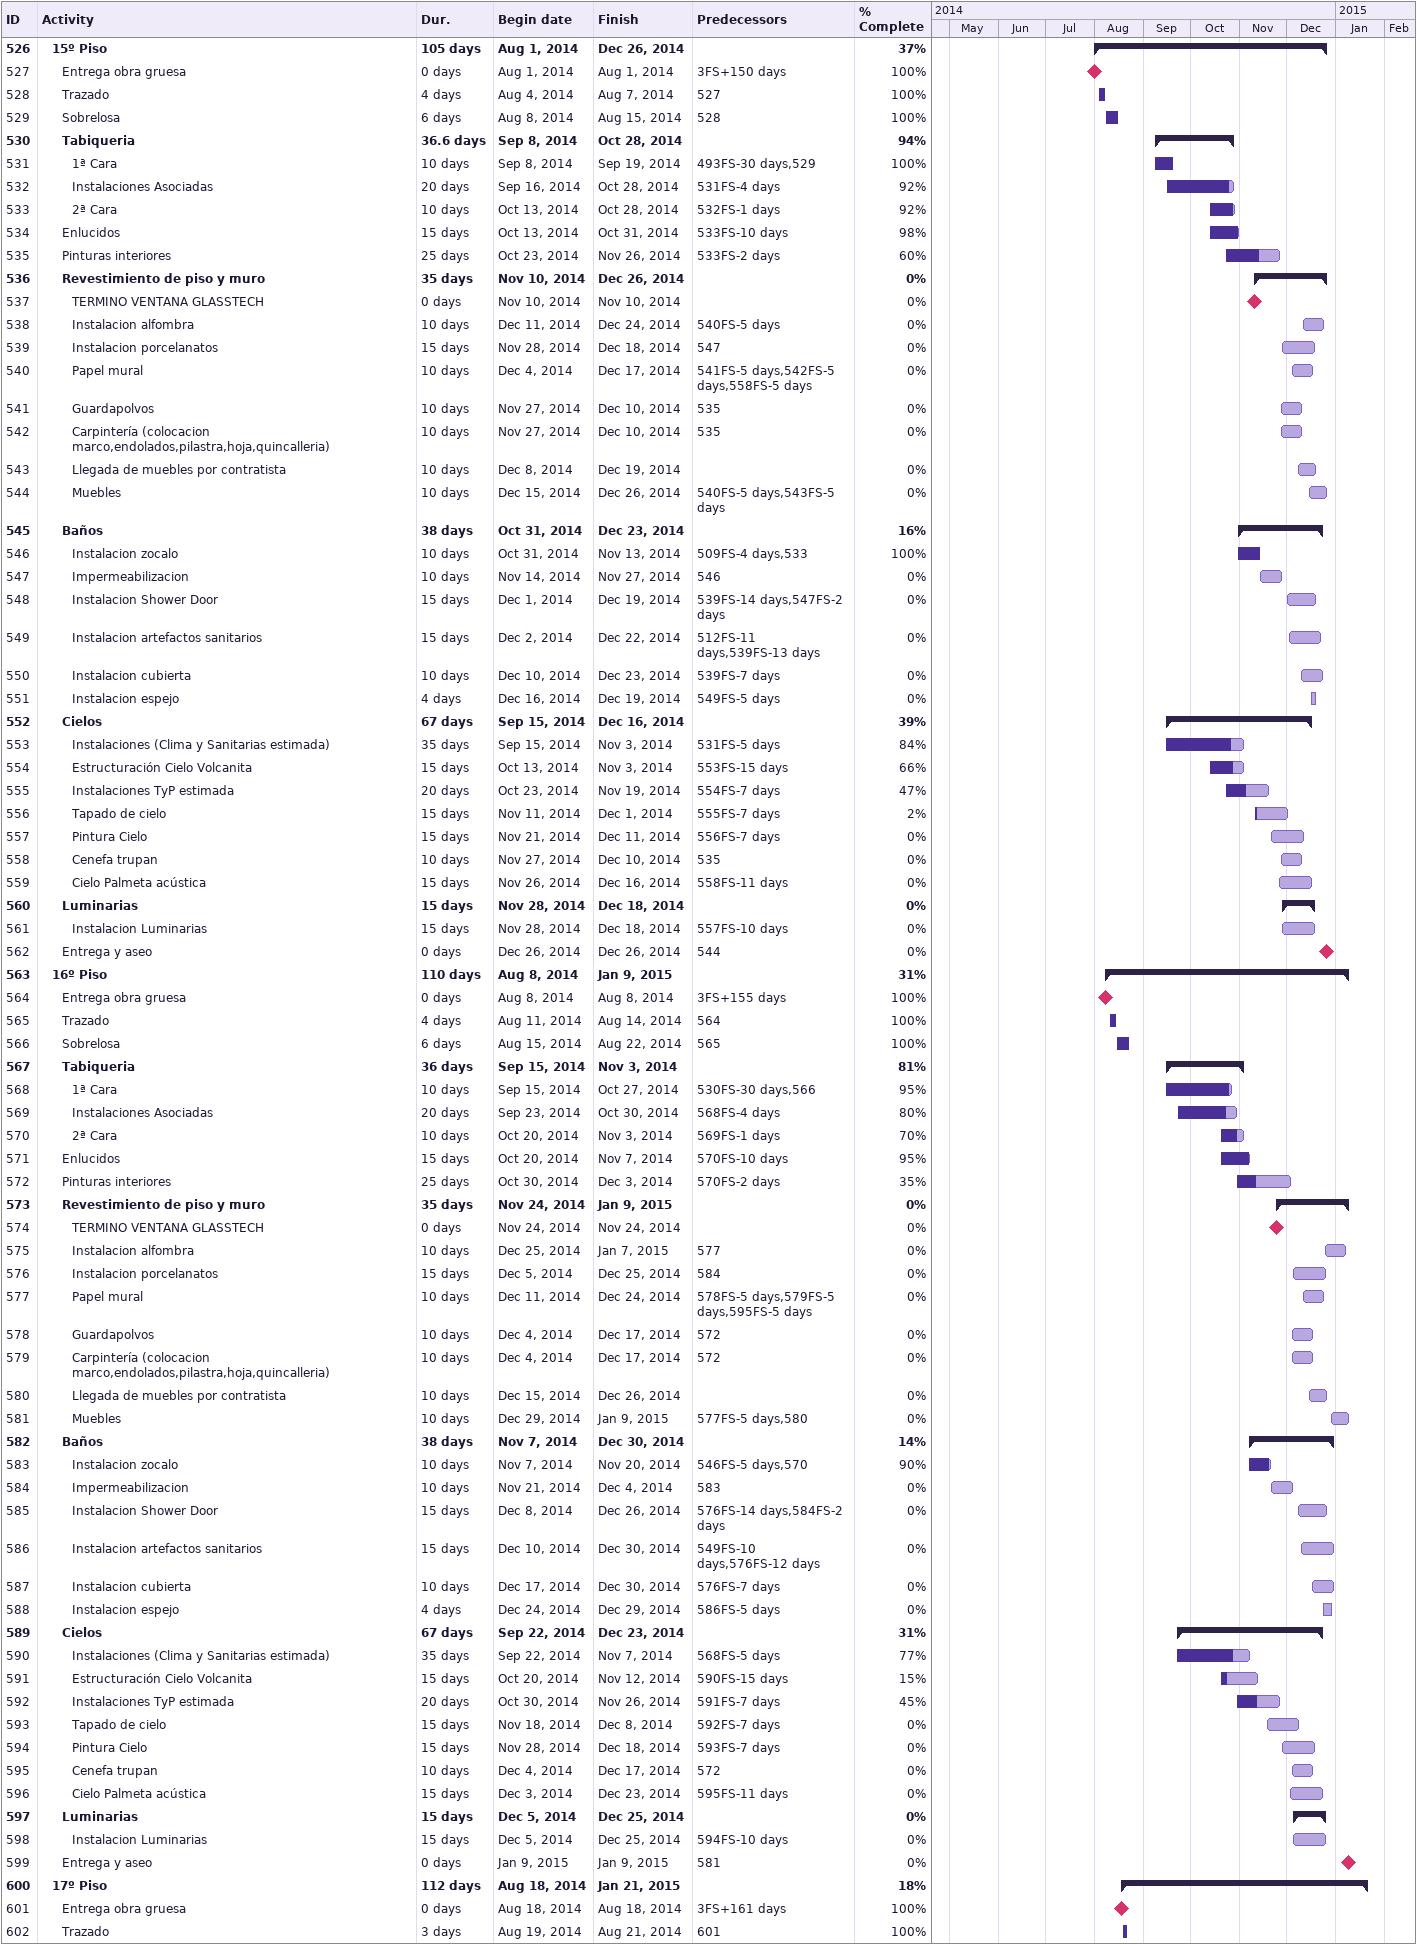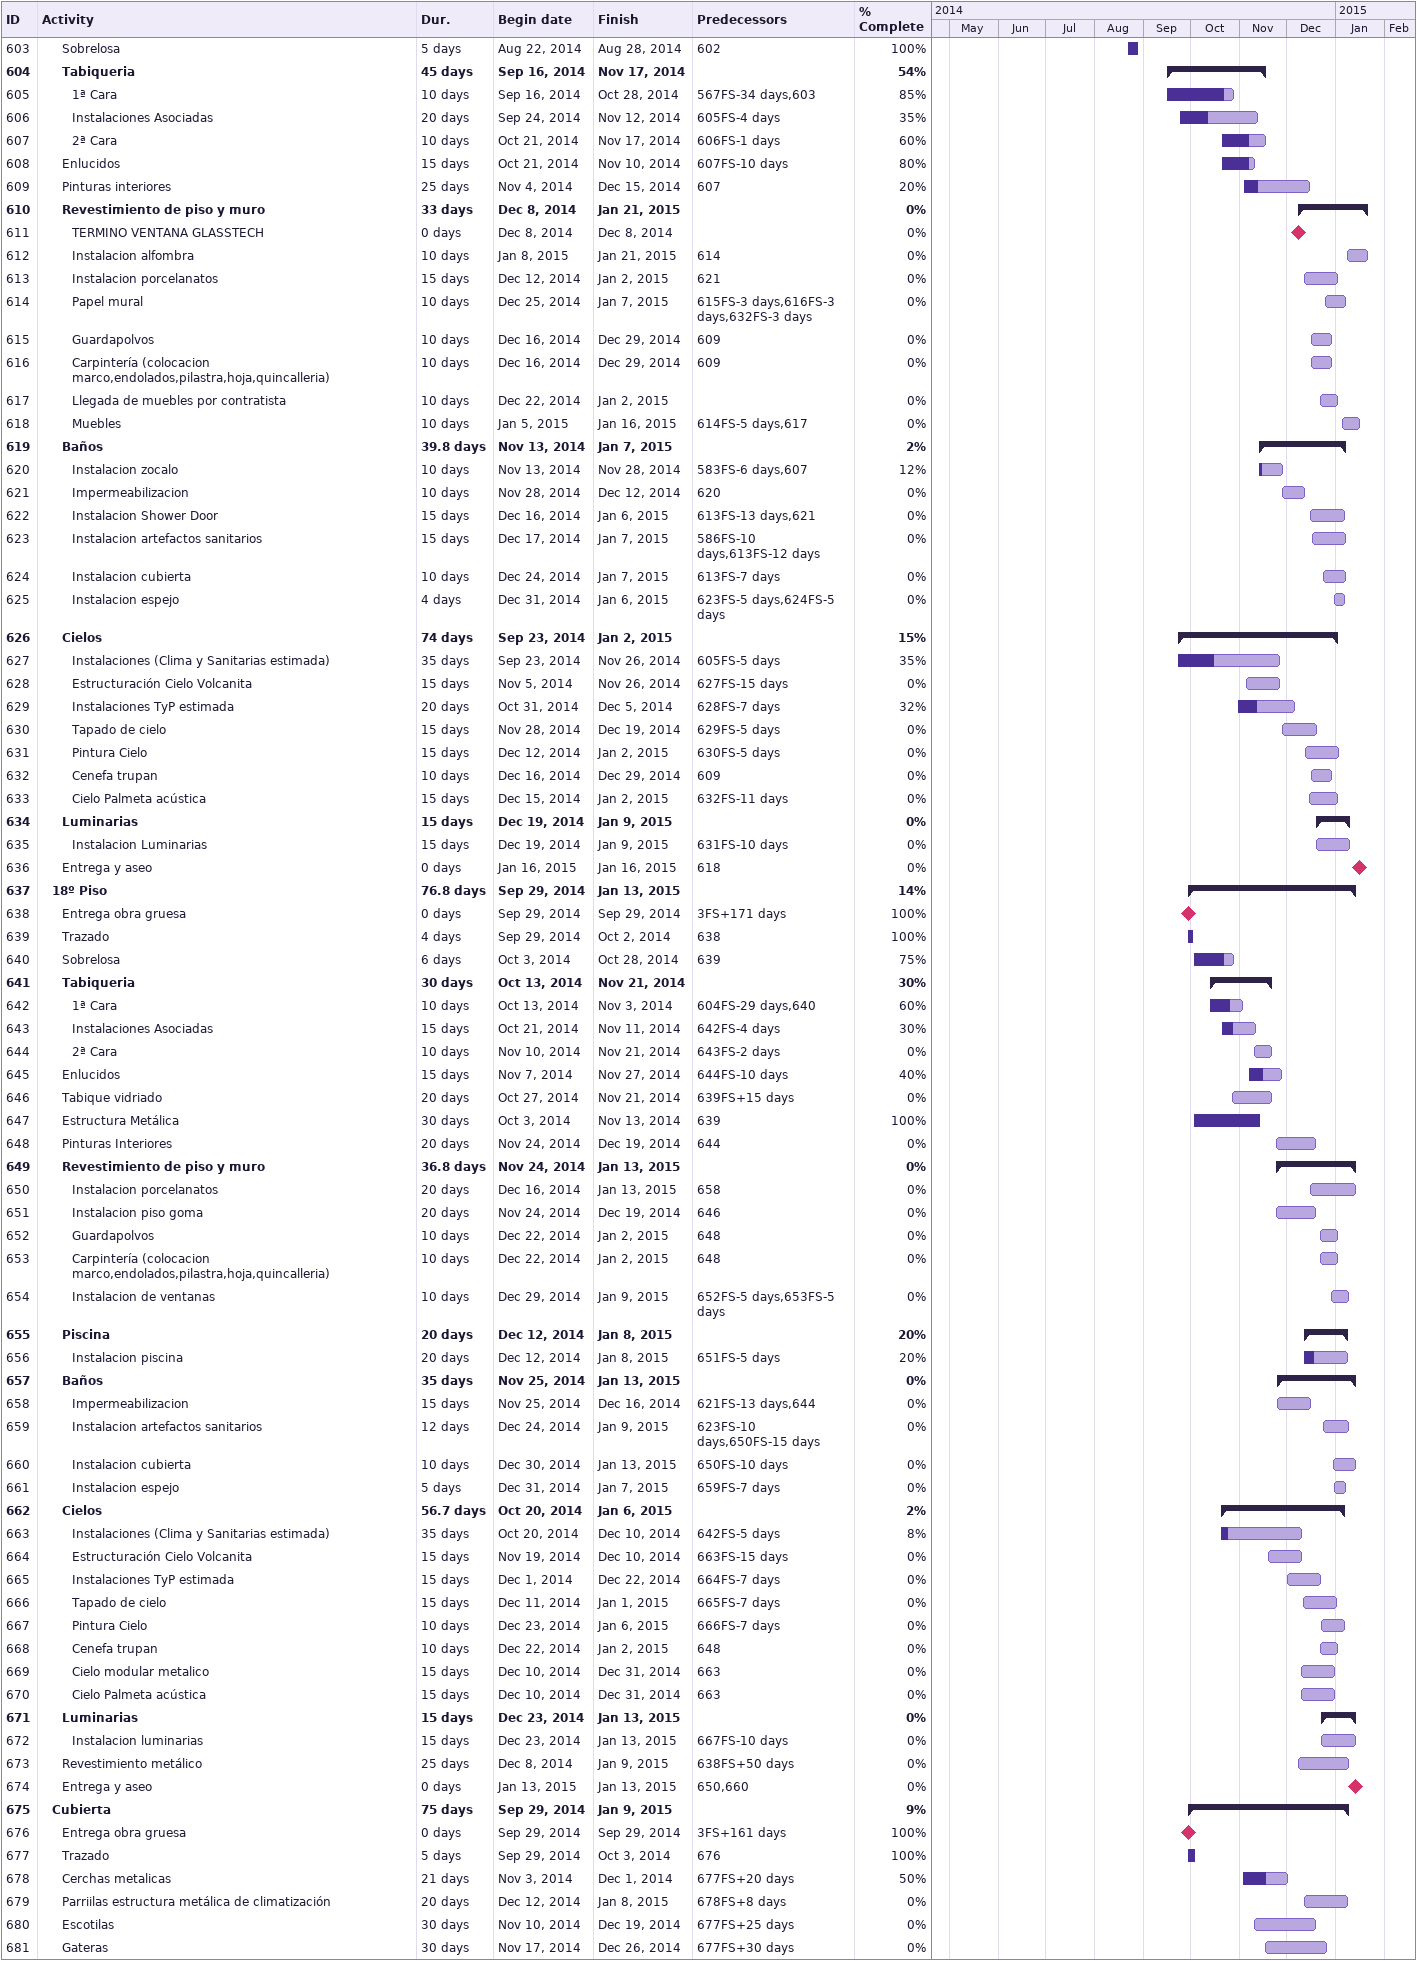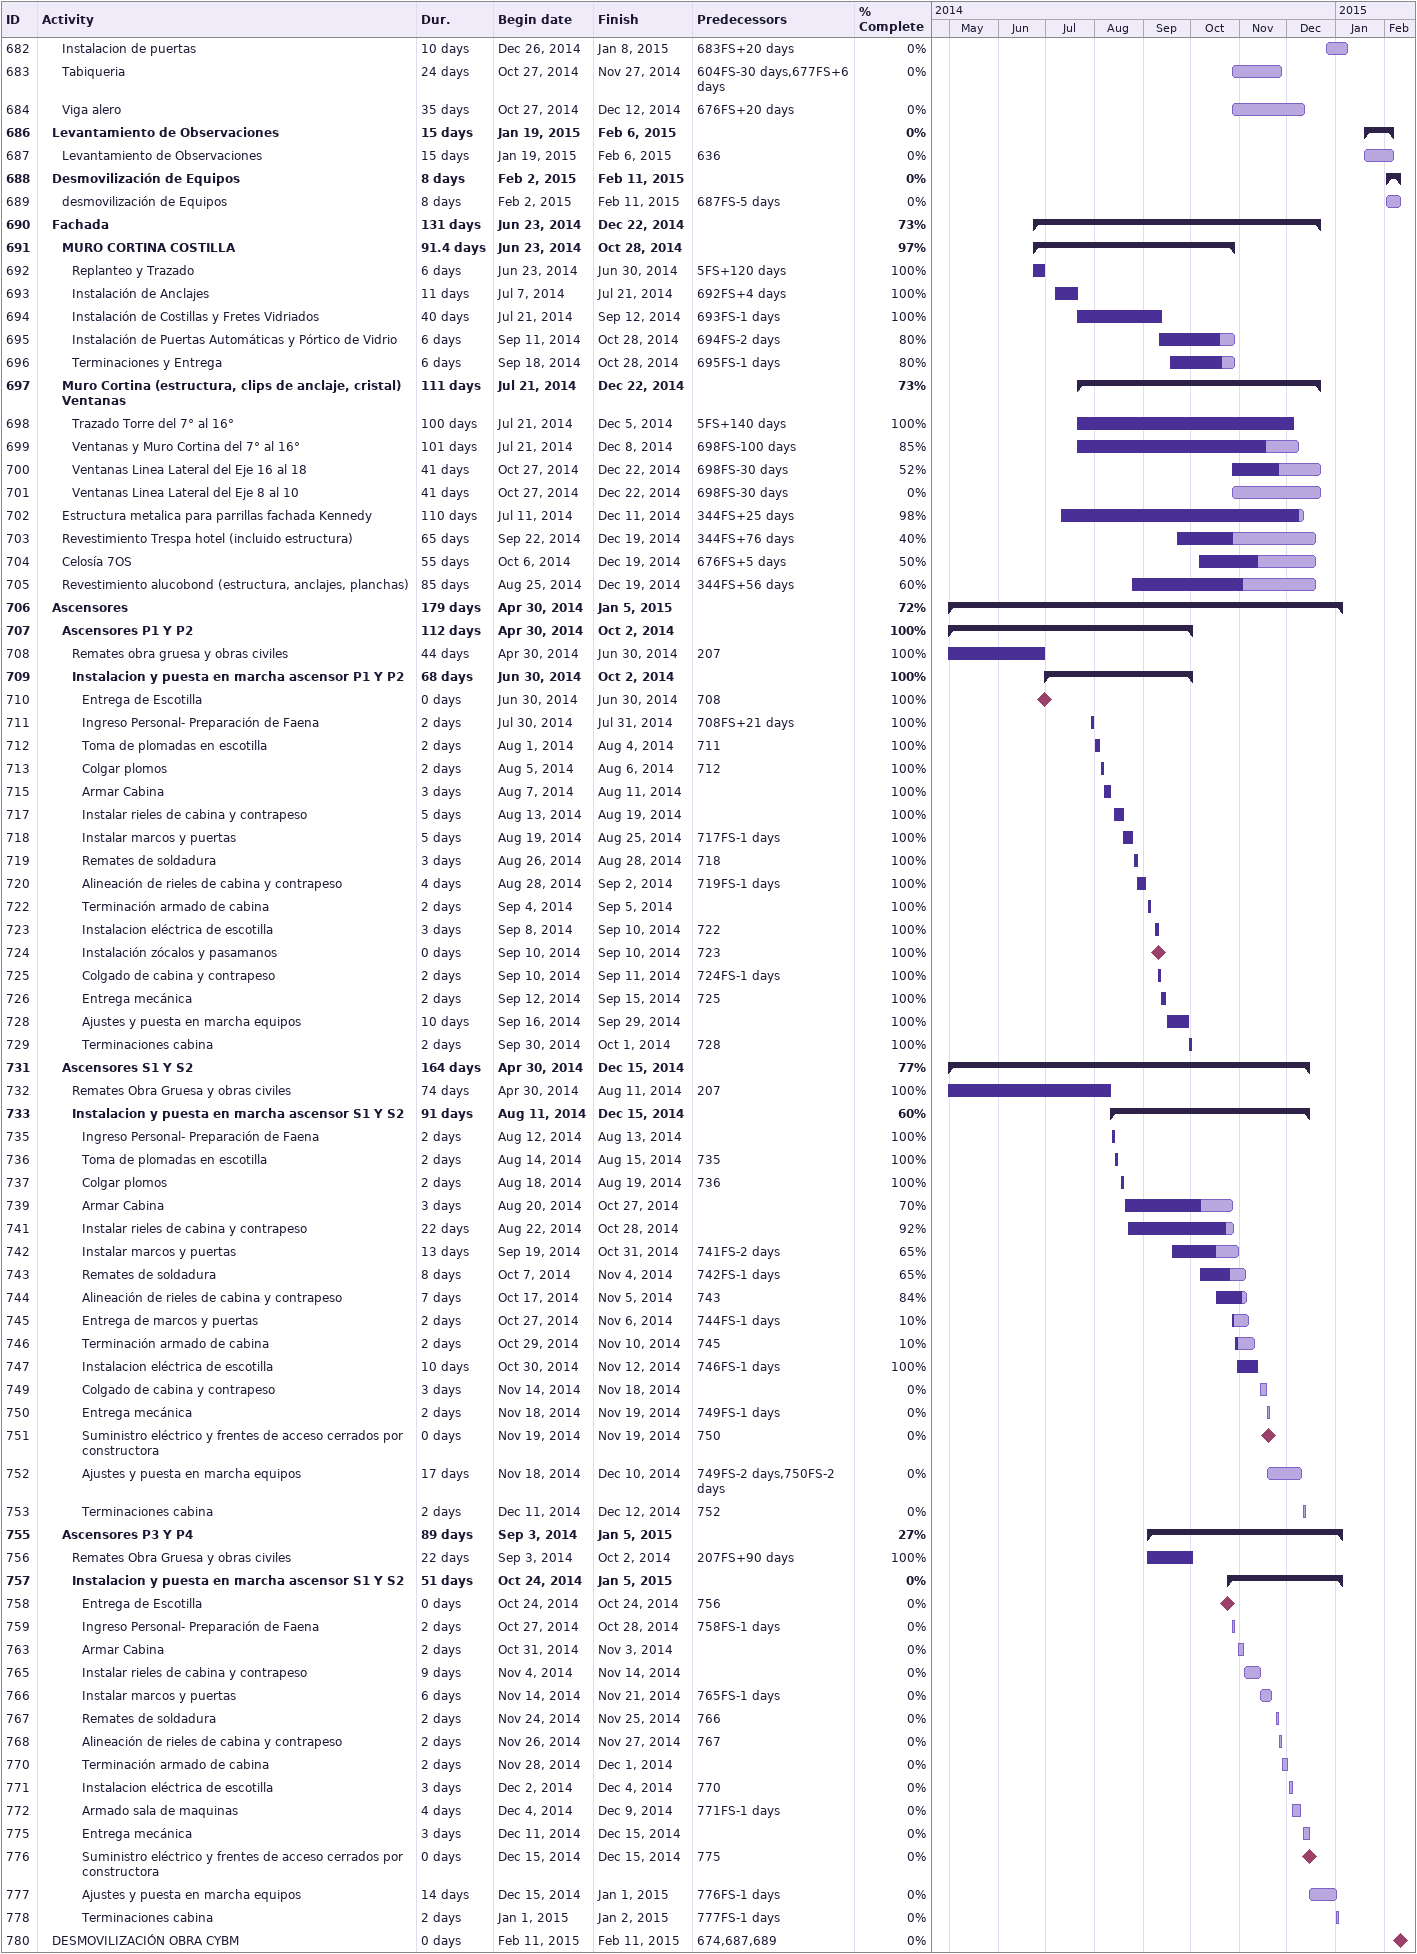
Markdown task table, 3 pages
| ID | Level | Task | Duration | Start | Finish | Predecessors | % complete |
|---|---|---|---|---|---|---|---|
| 526 | 2 | **15º Piso** | 105d | 2014-08-01 | 2014-12-26 |  | 37 |
| 527 | 3 | Entrega obra gruesa | 0d | 2014-08-01 | 2014-08-01 | 3FS+150d | 100 |
| 528 | 3 | Trazado | 4d | 2014-08-04 | 2014-08-07 | 527 | 100 |
| 529 | 3 | Sobrelosa | 6d | 2014-08-08 | 2014-08-15 | 528 | 100 |
| 530 | 3 | **Tabiqueria** | 36.6d | 2014-09-08 | 2014-10-28 |  | 94 |
| 531 | 4 | 1ª Cara | 10d | 2014-09-08 | 2014-09-19 | 493FS-30d, 529 | 100 |
| 532 | 4 | Instalaciones Asociadas | 20d | 2014-09-16 | 2014-10-28 | 531FS-4d | 92 |
| 533 | 4 | 2ª Cara | 10d | 2014-10-13 | 2014-10-28 | 532FS-1d | 92 |
| 534 | 3 | Enlucidos | 15d | 2014-10-13 | 2014-10-31 | 533FS-10d | 98 |
| 535 | 3 | Pinturas interiores | 25d | 2014-10-23 | 2014-11-26 | 533FS-2d | 60 |
| 536 | 3 | **Revestimiento de piso y muro** | 35d | 2014-11-10 | 2014-12-26 |  | 0 |
| 537 | 4 | TERMINO VENTANA GLASSTECH | 0d | 2014-11-10 | 2014-11-10 |  | 0 |
| 538 | 4 | Instalacion alfombra | 10d | 2014-12-11 | 2014-12-24 | 540FS-5d | 0 |
| 539 | 4 | Instalacion porcelanatos | 15d | 2014-11-28 | 2014-12-18 | 547 | 0 |
| 540 | 4 | Papel mural | 10d | 2014-12-04 | 2014-12-17 | 541FS-5d, 542FS-5d, 558FS-5d | 0 |
| 541 | 4 | Guardapolvos | 10d | 2014-11-27 | 2014-12-10 | 535 | 0 |
| 542 | 4 | Carpintería (colocacion marco,endolados,pilastra,hoja,quincalleria) | 10d | 2014-11-27 | 2014-12-10 | 535 | 0 |
| 543 | 4 | Llegada de muebles por contratista | 10d | 2014-12-08 | 2014-12-19 |  | 0 |
| 544 | 4 | Muebles | 10d | 2014-12-15 | 2014-12-26 | 540FS-5d, 543FS-5d | 0 |
| 545 | 3 | **Baños** | 38d | 2014-10-31 | 2014-12-23 |  | 16 |
| 546 | 4 | Instalacion zocalo | 10d | 2014-10-31 | 2014-11-13 | 509FS-4d, 533 | 100 |
| 547 | 4 | Impermeabilizacion | 10d | 2014-11-14 | 2014-11-27 | 546 | 0 |
| 548 | 4 | Instalacion Shower Door | 15d | 2014-12-01 | 2014-12-19 | 539FS-14d, 547FS-2d | 0 |
| 549 | 4 | Instalacion artefactos sanitarios | 15d | 2014-12-02 | 2014-12-22 | 512FS-11d, 539FS-13d | 0 |
| 550 | 4 | Instalacion cubierta | 10d | 2014-12-10 | 2014-12-23 | 539FS-7d | 0 |
| 551 | 4 | Instalacion espejo | 4d | 2014-12-16 | 2014-12-19 | 549FS-5d | 0 |
| 552 | 3 | **Cielos** | 67d | 2014-09-15 | 2014-12-16 |  | 39 |
| 553 | 4 | Instalaciones (Clima y Sanitarias estimada) | 35d | 2014-09-15 | 2014-11-03 | 531FS-5d | 84 |
| 554 | 4 | Estructuración Cielo Volcanita | 15d | 2014-10-13 | 2014-11-03 | 553FS-15d | 66 |
| 555 | 4 | Instalaciones TyP estimada | 20d | 2014-10-23 | 2014-11-19 | 554FS-7d | 47 |
| 556 | 4 | Tapado de cielo | 15d | 2014-11-11 | 2014-12-01 | 555FS-7d | 2 |
| 557 | 4 | Pintura Cielo | 15d | 2014-11-21 | 2014-12-11 | 556FS-7d | 0 |
| 558 | 4 | Cenefa trupan | 10d | 2014-11-27 | 2014-12-10 | 535 | 0 |
| 559 | 4 | Cielo Palmeta acústica | 15d | 2014-11-26 | 2014-12-16 | 558FS-11d | 0 |
| 560 | 3 | **Luminarias** | 15d | 2014-11-28 | 2014-12-18 |  | 0 |
| 561 | 4 | Instalacion Luminarias | 15d | 2014-11-28 | 2014-12-18 | 557FS-10d | 0 |
| 562 | 3 | Entrega y aseo | 0d | 2014-12-26 | 2014-12-26 | 544 | 0 |
| 563 | 2 | **16º Piso** | 110d | 2014-08-08 | 2015-01-09 |  | 31 |
| 564 | 3 | Entrega obra gruesa | 0d | 2014-08-08 | 2014-08-08 | 3FS+155d | 100 |
| 565 | 3 | Trazado | 4d | 2014-08-11 | 2014-08-14 | 564 | 100 |
| 566 | 3 | Sobrelosa | 6d | 2014-08-15 | 2014-08-22 | 565 | 100 |
| 567 | 3 | **Tabiqueria** | 36d | 2014-09-15 | 2014-11-03 |  | 81 |
| 568 | 4 | 1ª Cara | 10d | 2014-09-15 | 2014-10-27 | 530FS-30d, 566 | 95 |
| 569 | 4 | Instalaciones Asociadas | 20d | 2014-09-23 | 2014-10-30 | 568FS-4d | 80 |
| 570 | 4 | 2ª Cara | 10d | 2014-10-20 | 2014-11-03 | 569FS-1d | 70 |
| 571 | 3 | Enlucidos | 15d | 2014-10-20 | 2014-11-07 | 570FS-10d | 95 |
| 572 | 3 | Pinturas interiores | 25d | 2014-10-30 | 2014-12-03 | 570FS-2d | 35 |
| 573 | 3 | **Revestimiento de piso y muro** | 35d | 2014-11-24 | 2015-01-09 |  | 0 |
| 574 | 4 | TERMINO VENTANA GLASSTECH | 0d | 2014-11-24 | 2014-11-24 |  | 0 |
| 575 | 4 | Instalacion alfombra | 10d | 2014-12-25 | 2015-01-07 | 577 | 0 |
| 576 | 4 | Instalacion porcelanatos | 15d | 2014-12-05 | 2014-12-25 | 584 | 0 |
| 577 | 4 | Papel mural | 10d | 2014-12-11 | 2014-12-24 | 578FS-5d, 579FS-5d, 595FS-5d | 0 |
| 578 | 4 | Guardapolvos | 10d | 2014-12-04 | 2014-12-17 | 572 | 0 |
| 579 | 4 | Carpintería (colocacion marco,endolados,pilastra,hoja,quincalleria) | 10d | 2014-12-04 | 2014-12-17 | 572 | 0 |
| 580 | 4 | Llegada de muebles por contratista | 10d | 2014-12-15 | 2014-12-26 |  | 0 |
| 581 | 4 | Muebles | 10d | 2014-12-29 | 2015-01-09 | 577FS-5d, 580 | 0 |
| 582 | 3 | **Baños** | 38d | 2014-11-07 | 2014-12-30 |  | 14 |
| 583 | 4 | Instalacion zocalo | 10d | 2014-11-07 | 2014-11-20 | 546FS-5d, 570 | 90 |
| 584 | 4 | Impermeabilizacion | 10d | 2014-11-21 | 2014-12-04 | 583 | 0 |
| 585 | 4 | Instalacion Shower Door | 15d | 2014-12-08 | 2014-12-26 | 576FS-14d, 584FS-2d | 0 |
| 586 | 4 | Instalacion artefactos sanitarios | 15d | 2014-12-10 | 2014-12-30 | 549FS-10d, 576FS-12d | 0 |
| 587 | 4 | Instalacion cubierta | 10d | 2014-12-17 | 2014-12-30 | 576FS-7d | 0 |
| 588 | 4 | Instalacion espejo | 4d | 2014-12-24 | 2014-12-29 | 586FS-5d | 0 |
| 589 | 3 | **Cielos** | 67d | 2014-09-22 | 2014-12-23 |  | 31 |
| 590 | 4 | Instalaciones (Clima y Sanitarias estimada) | 35d | 2014-09-22 | 2014-11-07 | 568FS-5d | 77 |
| 591 | 4 | Estructuración Cielo Volcanita | 15d | 2014-10-20 | 2014-11-12 | 590FS-15d | 15 |
| 592 | 4 | Instalaciones TyP estimada | 20d | 2014-10-30 | 2014-11-26 | 591FS-7d | 45 |
| 593 | 4 | Tapado de cielo | 15d | 2014-11-18 | 2014-12-08 | 592FS-7d | 0 |
| 594 | 4 | Pintura Cielo | 15d | 2014-11-28 | 2014-12-18 | 593FS-7d | 0 |
| 595 | 4 | Cenefa trupan | 10d | 2014-12-04 | 2014-12-17 | 572 | 0 |
| 596 | 4 | Cielo Palmeta acústica | 15d | 2014-12-03 | 2014-12-23 | 595FS-11d | 0 |
| 597 | 3 | **Luminarias** | 15d | 2014-12-05 | 2014-12-25 |  | 0 |
| 598 | 4 | Instalacion Luminarias | 15d | 2014-12-05 | 2014-12-25 | 594FS-10d | 0 |
| 599 | 3 | Entrega y aseo | 0d | 2015-01-09 | 2015-01-09 | 581 | 0 |
| 600 | 2 | **17º Piso** | 112d | 2014-08-18 | 2015-01-21 |  | 18 |
| 601 | 3 | Entrega obra gruesa | 0d | 2014-08-18 | 2014-08-18 | 3FS+161d | 100 |
| 602 | 3 | Trazado | 3d | 2014-08-19 | 2014-08-21 | 601 | 100 |
| 603 | 3 | Sobrelosa | 5d | 2014-08-22 | 2014-08-28 | 602 | 100 |
| 604 | 3 | **Tabiqueria** | 45d | 2014-09-16 | 2014-11-17 |  | 54 |
| 605 | 4 | 1ª Cara | 10d | 2014-09-16 | 2014-10-28 | 567FS-34d, 603 | 85 |
| 606 | 4 | Instalaciones Asociadas | 20d | 2014-09-24 | 2014-11-12 | 605FS-4d | 35 |
| 607 | 4 | 2ª Cara | 10d | 2014-10-21 | 2014-11-17 | 606FS-1d | 60 |
| 608 | 3 | Enlucidos | 15d | 2014-10-21 | 2014-11-10 | 607FS-10d | 80 |
| 609 | 3 | Pinturas interiores | 25d | 2014-11-04 | 2014-12-15 | 607 | 20 |
| 610 | 3 | **Revestimiento de piso y muro** | 33d | 2014-12-08 | 2015-01-21 |  | 0 |
| 611 | 4 | TERMINO VENTANA GLASSTECH | 0d | 2014-12-08 | 2014-12-08 |  | 0 |
| 612 | 4 | Instalacion alfombra | 10d | 2015-01-08 | 2015-01-21 | 614 | 0 |
| 613 | 4 | Instalacion porcelanatos | 15d | 2014-12-12 | 2015-01-02 | 621 | 0 |
| 614 | 4 | Papel mural | 10d | 2014-12-25 | 2015-01-07 | 615FS-3d, 616FS-3d, 632FS-3d | 0 |
| 615 | 4 | Guardapolvos | 10d | 2014-12-16 | 2014-12-29 | 609 | 0 |
| 616 | 4 | Carpintería (colocacion marco,endolados,pilastra,hoja,quincalleria) | 10d | 2014-12-16 | 2014-12-29 | 609 | 0 |
| 617 | 4 | Llegada de muebles por contratista | 10d | 2014-12-22 | 2015-01-02 |  | 0 |
| 618 | 4 | Muebles | 10d | 2015-01-05 | 2015-01-16 | 614FS-5d, 617 | 0 |
| 619 | 3 | **Baños** | 39.8d | 2014-11-13 | 2015-01-07 |  | 2 |
| 620 | 4 | Instalacion zocalo | 10d | 2014-11-13 | 2014-11-28 | 583FS-6d, 607 | 12 |
| 621 | 4 | Impermeabilizacion | 10d | 2014-11-28 | 2014-12-12 | 620 | 0 |
| 622 | 4 | Instalacion Shower Door | 15d | 2014-12-16 | 2015-01-06 | 613FS-13d, 621 | 0 |
| 623 | 4 | Instalacion artefactos sanitarios | 15d | 2014-12-17 | 2015-01-07 | 586FS-10d, 613FS-12d | 0 |
| 624 | 4 | Instalacion cubierta | 10d | 2014-12-24 | 2015-01-07 | 613FS-7d | 0 |
| 625 | 4 | Instalacion espejo | 4d | 2014-12-31 | 2015-01-06 | 623FS-5d, 624FS-5d | 0 |
| 626 | 3 | **Cielos** | 74d | 2014-09-23 | 2015-01-02 |  | 15 |
| 627 | 4 | Instalaciones (Clima y Sanitarias estimada) | 35d | 2014-09-23 | 2014-11-26 | 605FS-5d | 35 |
| 628 | 4 | Estructuración Cielo Volcanita | 15d | 2014-11-05 | 2014-11-26 | 627FS-15d | 0 |
| 629 | 4 | Instalaciones TyP estimada | 20d | 2014-10-31 | 2014-12-05 | 628FS-7d | 32 |
| 630 | 4 | Tapado de cielo | 15d | 2014-11-28 | 2014-12-19 | 629FS-5d | 0 |
| 631 | 4 | Pintura Cielo | 15d | 2014-12-12 | 2015-01-02 | 630FS-5d | 0 |
| 632 | 4 | Cenefa trupan | 10d | 2014-12-16 | 2014-12-29 | 609 | 0 |
| 633 | 4 | Cielo Palmeta acústica | 15d | 2014-12-15 | 2015-01-02 | 632FS-11d | 0 |
| 634 | 3 | **Luminarias** | 15d | 2014-12-19 | 2015-01-09 |  | 0 |
| 635 | 4 | Instalacion Luminarias | 15d | 2014-12-19 | 2015-01-09 | 631FS-10d | 0 |
| 636 | 3 | Entrega y aseo | 0d | 2015-01-16 | 2015-01-16 | 618 | 0 |
| 637 | 2 | **18º Piso** | 76.8d | 2014-09-29 | 2015-01-13 |  | 14 |
| 638 | 3 | Entrega obra gruesa | 0d | 2014-09-29 | 2014-09-29 | 3FS+171d | 100 |
| 639 | 3 | Trazado | 4d | 2014-09-29 | 2014-10-02 | 638 | 100 |
| 640 | 3 | Sobrelosa | 6d | 2014-10-03 | 2014-10-28 | 639 | 75 |
| 641 | 3 | **Tabiqueria** | 30d | 2014-10-13 | 2014-11-21 |  | 30 |
| 642 | 4 | 1ª Cara | 10d | 2014-10-13 | 2014-11-03 | 604FS-29d, 640 | 60 |
| 643 | 4 | Instalaciones Asociadas | 15d | 2014-10-21 | 2014-11-11 | 642FS-4d | 30 |
| 644 | 4 | 2ª Cara | 10d | 2014-11-10 | 2014-11-21 | 643FS-2d | 0 |
| 645 | 3 | Enlucidos | 15d | 2014-11-07 | 2014-11-27 | 644FS-10d | 40 |
| 646 | 3 | Tabique vidriado | 20d | 2014-10-27 | 2014-11-21 | 639FS+15d | 0 |
| 647 | 3 | Estructura Metálica | 30d | 2014-10-03 | 2014-11-13 | 639 | 100 |
| 648 | 3 | Pinturas Interiores | 20d | 2014-11-24 | 2014-12-19 | 644 | 0 |
| 649 | 3 | **Revestimiento de piso y muro** | 36.8d | 2014-11-24 | 2015-01-13 |  | 0 |
| 650 | 4 | Instalacion porcelanatos | 20d | 2014-12-16 | 2015-01-13 | 658 | 0 |
| 651 | 4 | Instalacion piso goma | 20d | 2014-11-24 | 2014-12-19 | 646 | 0 |
| 652 | 4 | Guardapolvos | 10d | 2014-12-22 | 2015-01-02 | 648 | 0 |
| 653 | 4 | Carpintería (colocacion marco,endolados,pilastra,hoja,quincalleria) | 10d | 2014-12-22 | 2015-01-02 | 648 | 0 |
| 654 | 4 | Instalacion de ventanas | 10d | 2014-12-29 | 2015-01-09 | 652FS-5d, 653FS-5d | 0 |
| 655 | 3 | **Piscina** | 20d | 2014-12-12 | 2015-01-08 |  | 20 |
| 656 | 4 | Instalacion piscina | 20d | 2014-12-12 | 2015-01-08 | 651FS-5d | 20 |
| 657 | 3 | **Baños** | 35d | 2014-11-25 | 2015-01-13 |  | 0 |
| 658 | 4 | Impermeabilizacion | 15d | 2014-11-25 | 2014-12-16 | 621FS-13d, 644 | 0 |
| 659 | 4 | Instalacion artefactos sanitarios | 12d | 2014-12-24 | 2015-01-09 | 623FS-10d, 650FS-15d | 0 |
| 660 | 4 | Instalacion cubierta | 10d | 2014-12-30 | 2015-01-13 | 650FS-10d | 0 |
| 661 | 4 | Instalacion espejo | 5d | 2014-12-31 | 2015-01-07 | 659FS-7d | 0 |
| 662 | 3 | **Cielos** | 56.7d | 2014-10-20 | 2015-01-06 |  | 2 |
| 663 | 4 | Instalaciones (Clima y Sanitarias estimada) | 35d | 2014-10-20 | 2014-12-10 | 642FS-5d | 8 |
| 664 | 4 | Estructuración Cielo Volcanita | 15d | 2014-11-19 | 2014-12-10 | 663FS-15d | 0 |
| 665 | 4 | Instalaciones TyP estimada | 15d | 2014-12-01 | 2014-12-22 | 664FS-7d | 0 |
| 666 | 4 | Tapado de cielo | 15d | 2014-12-11 | 2015-01-01 | 665FS-7d | 0 |
| 667 | 4 | Pintura Cielo | 10d | 2014-12-23 | 2015-01-06 | 666FS-7d | 0 |
| 668 | 4 | Cenefa trupan | 10d | 2014-12-22 | 2015-01-02 | 648 | 0 |
| 669 | 4 | Cielo modular metalico | 15d | 2014-12-10 | 2014-12-31 | 663 | 0 |
| 670 | 4 | Cielo Palmeta acústica | 15d | 2014-12-10 | 2014-12-31 | 663 | 0 |
| 671 | 3 | **Luminarias** | 15d | 2014-12-23 | 2015-01-13 |  | 0 |
| 672 | 4 | Instalacion luminarias | 15d | 2014-12-23 | 2015-01-13 | 667FS-10d | 0 |
| 673 | 3 | Revestimiento metálico | 25d | 2014-12-08 | 2015-01-09 | 638FS+50d | 0 |
| 674 | 3 | Entrega y aseo | 0d | 2015-01-13 | 2015-01-13 | 650, 660 | 0 |
| 675 | 2 | **Cubierta** | 75d | 2014-09-29 | 2015-01-09 |  | 9 |
| 676 | 3 | Entrega obra gruesa | 0d | 2014-09-29 | 2014-09-29 | 3FS+161d | 100 |
| 677 | 3 | Trazado | 5d | 2014-09-29 | 2014-10-03 | 676 | 100 |
| 678 | 3 | Cerchas metalicas | 21d | 2014-11-03 | 2014-12-01 | 677FS+20d | 50 |
| 679 | 3 | Parriilas estructura metálica de climatización | 20d | 2014-12-12 | 2015-01-08 | 678FS+8d | 0 |
| 680 | 3 | Escotilas | 30d | 2014-11-10 | 2014-12-19 | 677FS+25d | 0 |
| 681 | 3 | Gateras | 30d | 2014-11-17 | 2014-12-26 | 677FS+30d | 0 |
| 682 | 3 | Instalacion de puertas | 10d | 2014-12-26 | 2015-01-08 | 683FS+20d | 0 |
| 683 | 3 | Tabiqueria | 24d | 2014-10-27 | 2014-11-27 | 604FS-30d, 677FS+6d | 0 |
| 684 | 3 | Viga alero | 35d | 2014-10-27 | 2014-12-12 | 676FS+20d | 0 |
| 686 | 2 | **Levantamiento de Observaciones** | 15d | 2015-01-19 | 2015-02-06 |  | 0 |
| 687 | 3 | Levantamiento de Observaciones | 15d | 2015-01-19 | 2015-02-06 | 636 | 0 |
| 688 | 2 | **Desmovilización de Equipos** | 8d | 2015-02-02 | 2015-02-11 |  | 0 |
| 689 | 3 | desmovilización de Equipos | 8d | 2015-02-02 | 2015-02-11 | 687FS-5d | 0 |
| 690 | 2 | **Fachada** | 131d | 2014-06-23 | 2014-12-22 |  | 73 |
| 691 | 3 | **MURO CORTINA COSTILLA** | 91.4d | 2014-06-23 | 2014-10-28 |  | 97 |
| 692 | 4 | Replanteo y Trazado | 6d | 2014-06-23 | 2014-06-30 | 5FS+120d | 100 |
| 693 | 4 | Instalación de Anclajes | 11d | 2014-07-07 | 2014-07-21 | 692FS+4d | 100 |
| 694 | 4 | Instalación de Costillas y Fretes Vidriados | 40d | 2014-07-21 | 2014-09-12 | 693FS-1d | 100 |
| 695 | 4 | Instalación de Puertas Automáticas y Pórtico de Vidrio | 6d | 2014-09-11 | 2014-10-28 | 694FS-2d | 80 |
| 696 | 4 | Terminaciones y Entrega | 6d | 2014-09-18 | 2014-10-28 | 695FS-1d | 80 |
| 697 | 3 | **Muro Cortina (estructura, clips de anclaje, cristal) Ventanas** | 111d | 2014-07-21 | 2014-12-22 |  | 73 |
| 698 | 4 | Trazado Torre del 7° al 16° | 100d | 2014-07-21 | 2014-12-05 | 5FS+140d | 100 |
| 699 | 4 | Ventanas y Muro Cortina del 7° al 16° | 101d | 2014-07-21 | 2014-12-08 | 698FS-100d | 85 |
| 700 | 4 | Ventanas Linea Lateral del Eje 16 al 18 | 41d | 2014-10-27 | 2014-12-22 | 698FS-30d | 52 |
| 701 | 4 | Ventanas Linea Lateral del Eje 8 al 10 | 41d | 2014-10-27 | 2014-12-22 | 698FS-30d | 0 |
| 702 | 3 | Estructura metalica para parrillas fachada Kennedy | 110d | 2014-07-11 | 2014-12-11 | 344FS+25d | 98 |
| 703 | 3 | Revestimiento Trespa hotel (incluido estructura) | 65d | 2014-09-22 | 2014-12-19 | 344FS+76d | 40 |
| 704 | 3 | Celosía 7OS | 55d | 2014-10-06 | 2014-12-19 | 676FS+5d | 50 |
| 705 | 3 | Revestimiento alucobond (estructura, anclajes, planchas) | 85d | 2014-08-25 | 2014-12-19 | 344FS+56d | 60 |
| 706 | 2 | **Ascensores** | 179d | 2014-04-30 | 2015-01-05 |  | 72 |
| 707 | 3 | **Ascensores P1 Y P2** | 112d | 2014-04-30 | 2014-10-02 |  | 100 |
| 708 | 4 | Remates obra gruesa y obras civiles | 44d | 2014-04-30 | 2014-06-30 | 207 | 100 |
| 709 | 4 | **Instalacion y puesta en marcha ascensor P1 Y P2** | 68d | 2014-06-30 | 2014-10-02 |  | 100 |
| 710 | 5 | Entrega de Escotilla | 0d | 2014-06-30 | 2014-06-30 | 708 | 100 |
| 711 | 5 | Ingreso Personal- Preparación de Faena | 2d | 2014-07-30 | 2014-07-31 | 708FS+21d | 100 |
| 712 | 5 | Toma de plomadas en escotilla | 2d | 2014-08-01 | 2014-08-04 | 711 | 100 |
| 713 | 5 | Colgar plomos | 2d | 2014-08-05 | 2014-08-06 | 712 | 100 |
| 715 | 5 | Armar Cabina | 3d | 2014-08-07 | 2014-08-11 |  | 100 |
| 717 | 5 | Instalar rieles de cabina y contrapeso | 5d | 2014-08-13 | 2014-08-19 |  | 100 |
| 718 | 5 | Instalar marcos y puertas | 5d | 2014-08-19 | 2014-08-25 | 717FS-1d | 100 |
| 719 | 5 | Remates de soldadura | 3d | 2014-08-26 | 2014-08-28 | 718 | 100 |
| 720 | 5 | Alineación de rieles de cabina y contrapeso | 4d | 2014-08-28 | 2014-09-02 | 719FS-1d | 100 |
| 722 | 5 | Terminación armado de cabina | 2d | 2014-09-04 | 2014-09-05 |  | 100 |
| 723 | 5 | Instalacion eléctrica de escotilla | 3d | 2014-09-08 | 2014-09-10 | 722 | 100 |
| 724 | 5 | Instalación zócalos y pasamanos | 0d | 2014-09-10 | 2014-09-10 | 723 | 100 |
| 725 | 5 | Colgado de cabina y contrapeso | 2d | 2014-09-10 | 2014-09-11 | 724FS-1d | 100 |
| 726 | 5 | Entrega mecánica | 2d | 2014-09-12 | 2014-09-15 | 725 | 100 |
| 728 | 5 | Ajustes y puesta en marcha equipos | 10d | 2014-09-16 | 2014-09-29 |  | 100 |
| 729 | 5 | Terminaciones cabina | 2d | 2014-09-30 | 2014-10-01 | 728 | 100 |
| 731 | 3 | **Ascensores S1 Y S2** | 164d | 2014-04-30 | 2014-12-15 |  | 77 |
| 732 | 4 | Remates Obra Gruesa y obras civiles | 74d | 2014-04-30 | 2014-08-11 | 207 | 100 |
| 733 | 4 | **Instalacion y puesta en marcha ascensor S1 Y S2** | 91d | 2014-08-11 | 2014-12-15 |  | 60 |
| 735 | 5 | Ingreso Personal- Preparación de Faena | 2d | 2014-08-12 | 2014-08-13 |  | 100 |
| 736 | 5 | Toma de plomadas en escotilla | 2d | 2014-08-14 | 2014-08-15 | 735 | 100 |
| 737 | 5 | Colgar plomos | 2d | 2014-08-18 | 2014-08-19 | 736 | 100 |
| 739 | 5 | Armar Cabina | 3d | 2014-08-20 | 2014-10-27 |  | 70 |
| 741 | 5 | Instalar rieles de cabina y contrapeso | 22d | 2014-08-22 | 2014-10-28 |  | 92 |
| 742 | 5 | Instalar marcos y puertas | 13d | 2014-09-19 | 2014-10-31 | 741FS-2d | 65 |
| 743 | 5 | Remates de soldadura | 8d | 2014-10-07 | 2014-11-04 | 742FS-1d | 65 |
| 744 | 5 | Alineación de rieles de cabina y contrapeso | 7d | 2014-10-17 | 2014-11-05 | 743 | 84 |
| 745 | 5 | Entrega de marcos y puertas | 2d | 2014-10-27 | 2014-11-06 | 744FS-1d | 10 |
| 746 | 5 | Terminación armado de cabina | 2d | 2014-10-29 | 2014-11-10 | 745 | 10 |
| 747 | 5 | Instalacion eléctrica de escotilla | 10d | 2014-10-30 | 2014-11-12 | 746FS-1d | 100 |
| 749 | 5 | Colgado de cabina y contrapeso | 3d | 2014-11-14 | 2014-11-18 |  | 0 |
| 750 | 5 | Entrega mecánica | 2d | 2014-11-18 | 2014-11-19 | 749FS-1d | 0 |
| 751 | 5 | Suministro eléctrico y frentes de acceso cerrados por constructora | 0d | 2014-11-19 | 2014-11-19 | 750 | 0 |
| 752 | 5 | Ajustes y puesta en marcha equipos | 17d | 2014-11-18 | 2014-12-10 | 749FS-2d, 750FS-2d | 0 |
| 753 | 5 | Terminaciones cabina | 2d | 2014-12-11 | 2014-12-12 | 752 | 0 |
| 755 | 3 | **Ascensores P3 Y P4** | 89d | 2014-09-03 | 2015-01-05 |  | 27 |
| 756 | 4 | Remates Obra Gruesa y obras civiles | 22d | 2014-09-03 | 2014-10-02 | 207FS+90d | 100 |
| 757 | 4 | **Instalacion y puesta en marcha ascensor S1 Y S2** | 51d | 2014-10-24 | 2015-01-05 |  | 0 |
| 758 | 5 | Entrega de Escotilla | 0d | 2014-10-24 | 2014-10-24 | 756 | 0 |
| 759 | 5 | Ingreso Personal- Preparación de Faena | 2d | 2014-10-27 | 2014-10-28 | 758FS-1d | 0 |
| 763 | 5 | Armar Cabina | 2d | 2014-10-31 | 2014-11-03 |  | 0 |
| 765 | 5 | Instalar rieles de cabina y contrapeso | 9d | 2014-11-04 | 2014-11-14 |  | 0 |
| 766 | 5 | Instalar marcos y puertas | 6d | 2014-11-14 | 2014-11-21 | 765FS-1d | 0 |
| 767 | 5 | Remates de soldadura | 2d | 2014-11-24 | 2014-11-25 | 766 | 0 |
| 768 | 5 | Alineación de rieles de cabina y contrapeso | 2d | 2014-11-26 | 2014-11-27 | 767 | 0 |
| 770 | 5 | Terminación armado de cabina | 2d | 2014-11-28 | 2014-12-01 |  | 0 |
| 771 | 5 | Instalacion eléctrica de escotilla | 3d | 2014-12-02 | 2014-12-04 | 770 | 0 |
| 772 | 5 | Armado sala de maquinas | 4d | 2014-12-04 | 2014-12-09 | 771FS-1d | 0 |
| 775 | 5 | Entrega mecánica | 3d | 2014-12-11 | 2014-12-15 |  | 0 |
| 776 | 5 | Suministro eléctrico y frentes de acceso cerrados por constructora | 0d | 2014-12-15 | 2014-12-15 | 775 | 0 |
| 777 | 5 | Ajustes y puesta en marcha equipos | 14d | 2014-12-15 | 2015-01-01 | 776FS-1d | 0 |
| 778 | 5 | Terminaciones cabina | 2d | 2015-01-01 | 2015-01-02 | 777FS-1d | 0 |
| 780 | 2 | DESMOVILIZACIÓN OBRA CYBM | 0d | 2015-02-11 | 2015-02-11 | 674, 687, 689 | 0 |
